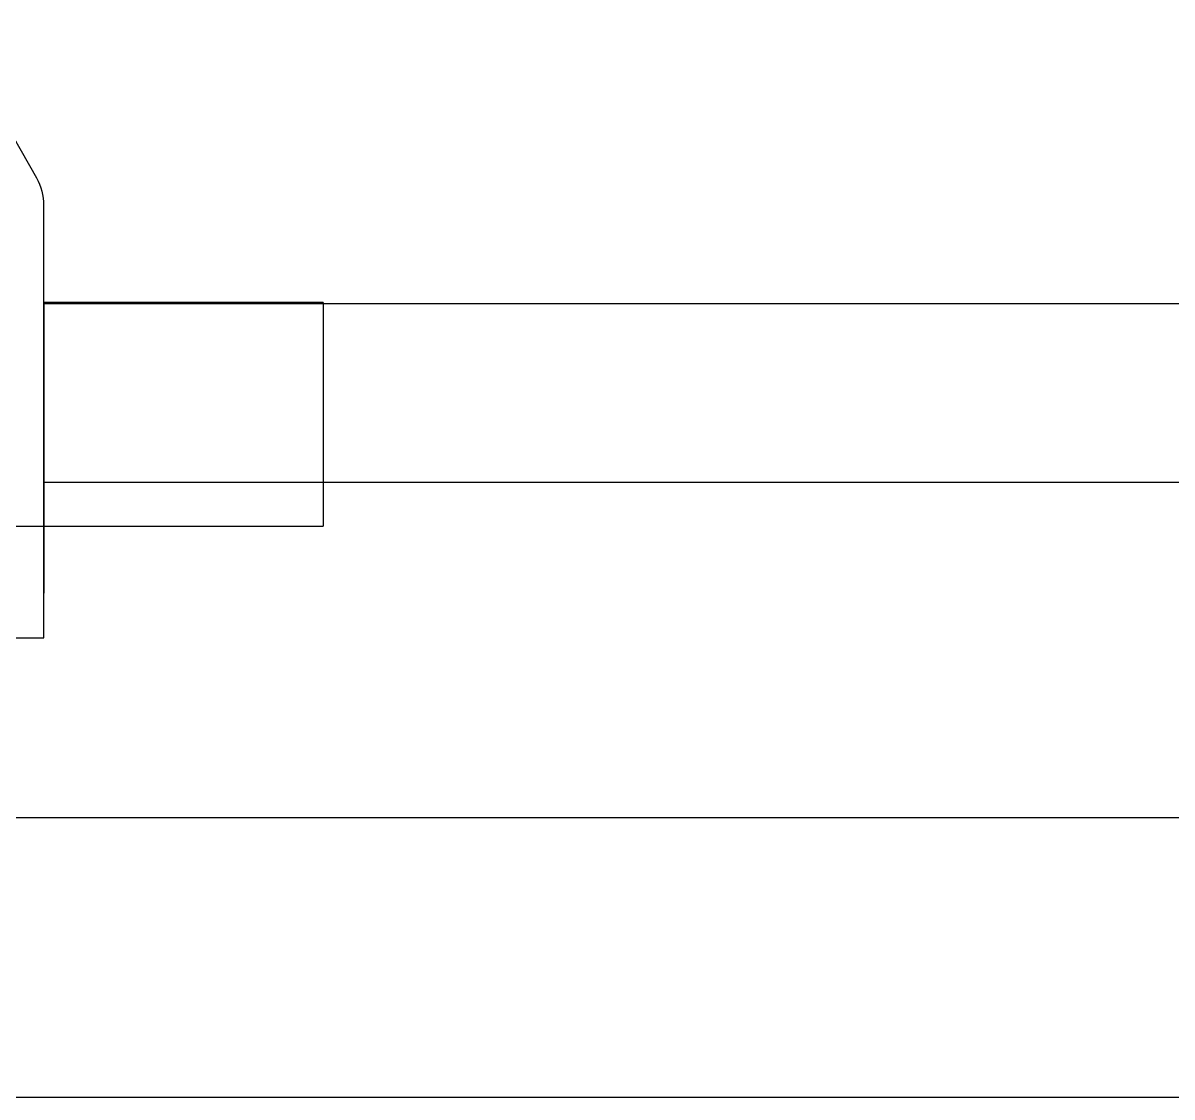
# Model space of a CAD drawing. Header units: millimetres. Extents: x 2 to 5882, y 1831 to 3462.
# Drawn here: x 655.48 to 660.62, y 2695.81 to 2700.62 of the extents above; entities that cross this region are included whole.
import ezdxf

# ---------------------------------------------------------------- set-up
doc = ezdxf.new("R2010")
doc.units = ezdxf.units.MM
doc.layers.add('PP-COM', color=7, linetype='Continuous')

# ---------------------------------------------------------------- blocks, each defined once
blk = doc.blocks.new('cs2')
for p, q in [((4730.5877, 1071.789), (4730.1362, 1071.789)), ((4730.5877, 1071.789), (4730.5877, 1069.539)), ((4729.9188, 1071.6624), (4729.5975, 1071.0964)), ((4729.565, 1070.973), (4729.565, 1069.039)), ((4730.5877, 1069.539), (4729.565, 1069.539))]:
    blk.add_line(p, q)
for centre, start, end in [((4730.1362, 1071.539), 90, 150.42), ((4729.815, 1070.973), 150.42, 180)]:
    blk.add_arc(centre, 0.25, start, end)
blk.add_point((4730.1798, 1071.789))

msp = doc.modelspace()

# ---------------------------------------------------------------- linework, layer by layer
for p, q in [((655.57536, 2699.36511), (655.57536, 2698.06511)), ((656.82536, 2699.36511), (655.57536, 2699.36511)), ((655.57536, 2699.36103), (715.34814, 2699.36103)), ((656.82536, 2699.36511), (656.82536, 2699.21511)), ((656.82536, 2699.36511), (656.82536, 2699.16511)), ((656.82536, 2699.36511), (656.82536, 2698.76511)), ((656.82536, 2699.16511), (656.82536, 2698.96511)), ((656.82536, 2698.96511), (656.82536, 2698.41511)), ((656.82536, 2698.86511), (656.82536, 2698.56511)), ((656.82536, 2698.76511), (656.82536, 2698.36511)), ((655.57536, 2698.56103), (714.32536, 2698.56103)), ((656.82536, 2698.56511), (656.82536, 2698.36511)), ((655.57536, 2698.36511), (656.82536, 2698.36511)), ((654.07536, 2697.86511), (655.57536, 2697.86511)), ((653.57422, 2697.06103), (716.36717, 2697.06103)), ((655.57536, 2697.06103), (695.55355, 2697.06103)), ((653.57422, 2695.81103), (692.99569, 2695.81103))]:
    msp.add_line(p, q)
at = {"linetype": 'Continuous'}
for p, q in [((655.57536, 2698.76511), (655.57536, 2698.76511)), ((655.57536, 2698.26511), (655.57536, 2698.26511))]:
    msp.add_line(p, q, dxfattribs=at)

# ---------------------------------------------------------------- block references
at = {"layer": 'PP-COM', "xscale": -1}
msp.add_blockref('cs2', (5385.14032, 1628.82609), dxfattribs=at)

doc.saveas('drawing.dxf')
